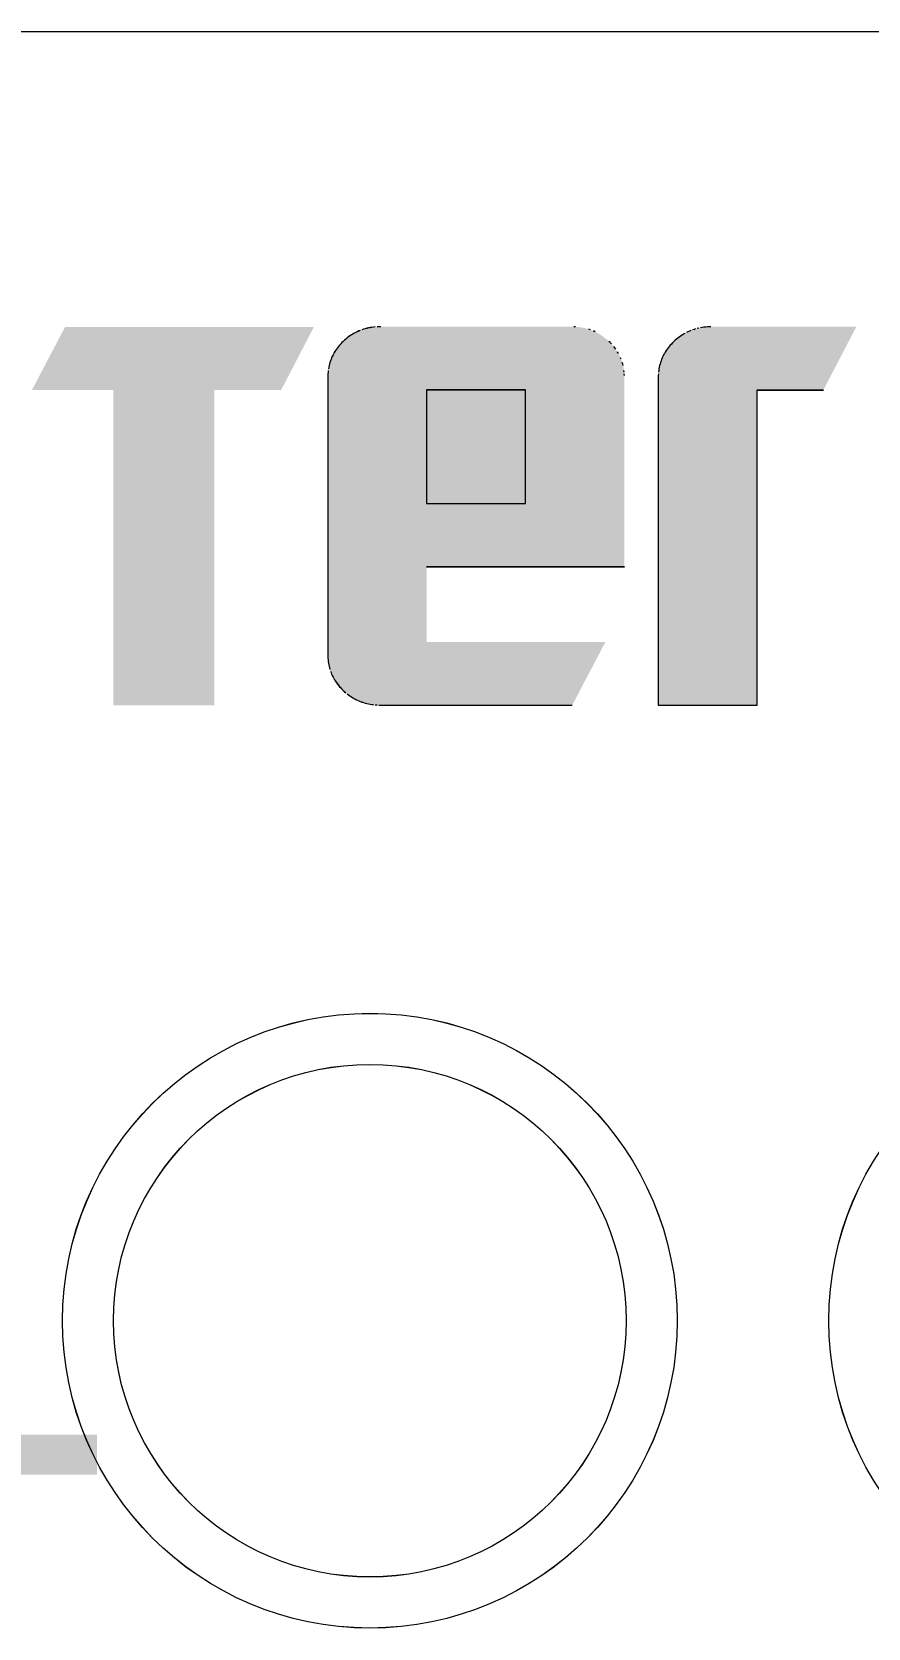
# Model space of a CAD drawing. Header units: millimetres. Extents: x 1359 to 3577, y 1333 to 3557.
# Drawn here: x 3081.53 to 3087.07, y 3298.36 to 3308.93 of the extents above; entities that cross this region are included whole.
import ezdxf
from ezdxf.xclip import XClip

# ---------------------------------------------------------------- set-up
doc = ezdxf.new("R2010")
doc.units = ezdxf.units.MM
doc.header["$XCLIPFRAME"] = 2
doc.layers.add('000-PI-Oprema', color=30, linetype='Continuous', lineweight=5)
doc.layers.add('002-PI-Kabelska kanalica', color=150, linetype='Continuous')
doc.styles.add('Arial$001H0', font='arial.ttf')

# ---------------------------------------------------------------- blocks, each defined once
blk = doc.blocks.new('MF127463_69')
at = {"true_color": 0x231f20}
blk.add_hatch(color=250, dxfattribs=at).paths.add_polyline_path([(140.6214553833008, 195.948289320204), (141.3756942762269, 195.948289320204), (141.3756942762269, 194.9904976838165), (140.6214553833008, 194.9904976838165)])
blk = doc.blocks.new('MF127184_59')
at = {"true_color": 0x231f20}
blk.add_hatch(color=250, dxfattribs=at).paths.add_polyline_path([(141.4582475450304, 195.948289320204), (141.9588392221266, 195.948289320204), (141.9588392221266, 194.9904976838165), (141.4582475450304, 194.9904976838165)])
blk = doc.blocks.new('westermo switch - SDI-862-SM-SC30')
at = {"layer": '000-PI-Oprema', "linetype": 'ByBlock', "lineweight": 0}
for points in [[(20.90726157021709, -1.952529915368359), (20.68761929849279, -2.370588523721381), (21.22565056913299, -2.370588523721381), (21.22565056913299, -4.45719003638078), (21.89565175175085, -4.45719003638078), (21.89565175175085, -2.370588523721381), (22.33678205977776, -2.370588523721381), (22.55365562962834, -1.952529915368359)], [(20.90729626597022, -1.952859133099992), (20.68765399424592, -2.370917741453013), (21.22568526488612, -2.370917741453013), (21.22568526488612, -4.457519254112412), (21.89568644750398, -4.457519254112412), (21.89568644750398, -2.370917741453013), (22.33681675553089, -2.370917741453013), (22.55369032538147, -1.952859133099992)], [(20.90743055217899, -1.95298053384613), (20.6877882804547, -2.371039142213704), (21.2258195510658, -2.371039142213704), (21.2258195510658, -4.456717855093302), (21.89582073368365, -4.456717855093302), (21.89582073368365, -2.371039142213704), (22.33695104171056, -2.371039142213704), (22.55382461156114, -1.95298053384613)], [(20.90746524793212, -1.953309751577763), (20.68782297620783, -2.371368359945336), (21.22585424681893, -2.371368359945336), (21.22585424681893, -4.457047072824935), (21.89585542943678, -4.457047072824935), (21.89585542943678, -2.371368359945336), (22.33698573746369, -2.371368359945336), (22.55385930731427, -1.953309751577763)], [(25.1828142903687, -1.951572351070354), (25.17099513480207, -1.9517452550499), (25.15930255292915, -1.952263432911423), (25.14773814697401, -1.953126083557436), (25.13630351910251, -1.954332405912282), (25.12500027150963, -1.955881598842097), (25.11383000644855, -1.957772861271224), (25.10279432611424, -1.960005392094899), (25.09189483267255, -1.962578390222916), (25.08113312834757, -1.965491054543236), (25.07051081533427, -1.96874258396565), (25.06002949585672, -1.972332177392673), (25.04969077208079, -1.976259033726819), (25.03949624623056, -1.980522351863328), (25.02944752050098, -1.985121330719267), (25.01954619711614, -1.990055169175321), (25.0097938782128, -1.995323066148558), (25.00019216610235, -2.00092422052694), (24.99074266289244, -2.006857831234811), (24.98144697080716, -2.013123097152857), (24.97230669209966, -2.019719217190868), (24.96332342890673, -2.02664539025136), (24.95449878345244, -2.033900815244124), (24.94583435796085, -2.041484691049845), (24.93733175462694, -2.049396216585592), (24.92897308192914, -2.057548138727725), (24.92097009744612, -2.065853471387527), (24.91332280117786, -2.074311814038083), (24.90603119309526, -2.082922766123374), (24.89909527322743, -2.091685927116487), (24.89251504154527, -2.100600896461401), (24.88629049804877, -2.109667273609375), (24.88042164276703, -2.118884658048046), (24.87490847567096, -2.128252649214119), (24.86975099678966, -2.137770846558851), (24.86494920612313, -2.147438849562604), (24.86050310361315, -2.157256257662084), (24.85641268934705, -2.167222670337651), (24.85267796323751, -2.177337687040563), (24.84929892534274, -2.187600907207525), (24.84627557566273, -2.19801193033345), (24.84360791416839, -2.208570355847769), (24.84129594088881, -2.219275783223566), (24.8393396557658, -2.230127811919374), (24.83773905888665, -2.241126041379175), (24.83649415019318, -2.252270071076055), (24.83560492968536, -2.26355950046127), (24.83507139739231, -2.274993928993354), (24.83489355328493, -2.28657295613084), (24.83489355328493, -4.457155271862575), (25.49012889433652, -4.457155271862575), (25.49012889433652, -2.369630959430651), (25.92664481842075, -2.369630959430651), (26.14444140807609, -1.951572351070354)], [(25.18284898612183, -1.951901568801986), (25.1710298305552, -1.952074472781533), (25.15933724868228, -1.952592650643055), (25.14777284272714, -1.953455301289068), (25.13633821485564, -1.954661623643915), (25.12503496726276, -1.95621081657373), (25.11386470220168, -1.958102079002856), (25.10282902186736, -1.960334609826532), (25.09192952842568, -1.962907607954548), (25.0811678241007, -1.965820272274868), (25.0705455110874, -1.969071801697282), (25.06006419160985, -1.972661395124305), (25.04972546783392, -1.976588251458452), (25.03953094198368, -1.980851569594961), (25.02948221625411, -1.985450548450899), (25.01958089286927, -1.990384386906953), (25.00982857396593, -1.99565228388019), (25.00022686185548, -2.001253438258573), (24.99077735864557, -2.007187048966443), (24.98148166656028, -2.013452314884489), (24.97234138785279, -2.020048434922501), (24.96335812465986, -2.026974607982993), (24.95453347920557, -2.034230032975756), (24.94586905371398, -2.041813908781478), (24.93736645038007, -2.049725434317224), (24.92900777768227, -2.057877356459358), (24.92100479319924, -2.066182689119159), (24.91335749693098, -2.074641031769715), (24.90606588884839, -2.083251983855007), (24.89912996898056, -2.092015144848119), (24.8925497372984, -2.100930114193034), (24.88632519380189, -2.109996491341008), (24.88045633852016, -2.119213875779678), (24.87494317142409, -2.128581866945751), (24.86978569254279, -2.138100064290484), (24.86498390187626, -2.147768067294237), (24.86053779936628, -2.157585475393716), (24.85644738510018, -2.167551888069283), (24.85271265899064, -2.177666904772195), (24.84933362109587, -2.187930124939157), (24.84631027141586, -2.198341148065083), (24.84364260992152, -2.208899573579401), (24.84133063664194, -2.219605000955198), (24.83937435151893, -2.230457029651006), (24.83777375463978, -2.241455259110808), (24.8365288459463, -2.252599288807687), (24.83563962543849, -2.263888718192902), (24.83510609314544, -2.275323146724986), (24.83492824903806, -2.286902173862472), (24.83492824903806, -4.457484489594208), (25.49016359008965, -4.457484489594208), (25.49016359008965, -2.369960177162284), (25.92667951417388, -2.369960177162284), (26.14447610382922, -1.951901568801986)]]:
    blk.add_hatch(color=0, dxfattribs=at).paths.add_polyline_path(points)
h = blk.add_hatch(color=0, dxfattribs=at)
h.paths.add_polyline_path([(22.99635705159744, -1.951121732578031), (22.98431659268681, -1.951294636557577), (22.97242073225789, -1.9518128144191), (22.96066987083759, -1.952675465079665), (22.94906440901104, -1.953881787419959), (22.93760474724695, -1.955430980349774), (22.92629128618864, -1.957322242778901), (22.91512442633393, -1.959554773602576), (22.90410456820973, -1.962127771730593), (22.89323211237206, -1.965040436050913), (22.88250745943515, -1.968291965473327), (22.87193100986769, -1.971881558907626), (22.86150316425483, -1.975808415234496), (22.85122432312346, -1.980071733371005), (22.84109488702961, -1.984670712226944), (22.83111525655841, -1.989604550682998), (22.82128583220765, -1.994872447656235), (22.81160701453337, -2.000473602041893), (22.80207920409157, -2.006407212742488), (22.79270280143828, -2.012672478660534), (22.78347820710042, -2.019268598705821), (22.77440582163399, -2.026194771759037), (22.76548604559503, -2.033450196751801), (22.75671927953954, -2.041034072557522), (22.74810592396534, -2.048945598093269), (22.73974725132575, -2.057097520235402), (22.73174426684272, -2.065402852909756), (22.72409697054536, -2.07386119554576), (22.71680536246276, -2.082472147645603), (22.70986944256583, -2.091235308624164), (22.70328921091277, -2.100150277969078), (22.69706466741627, -2.109216655124328), (22.69119581213454, -2.118434039555723), (22.68568264503847, -2.127802030721796), (22.68052516615717, -2.137320228066528), (22.67572337549063, -2.146988231070281), (22.67127727300976, -2.156805639184313), (22.66718685868545, -2.166772051845328), (22.66345213260502, -2.17688706854824), (22.66007309471024, -2.187150288729754), (22.65704974503024, -2.197561311841127), (22.65438208353589, -2.208119737362722), (22.65207011022721, -2.218825164731243), (22.65011382516241, -2.229677193427051), (22.64851322825416, -2.240675422886852), (22.64726831956068, -2.251819452583732), (22.64637909905287, -2.263108881968947), (22.64584556675982, -2.274543310501031), (22.64566772265243, -2.286122337638517), (22.64566772265243, -4.121704130826402), (22.64584556675982, -4.133172595436918), (22.64637909905287, -4.144506077383994), (22.64726831956068, -4.155704175886058), (22.64851322825416, -4.166766490132431), (22.65011382516241, -4.17769261929061), (22.65207011022721, -4.188482162571745), (22.65438208353589, -4.199134719165158), (22.65704974503024, -4.20964988826745), (22.66007309471024, -4.220027269067941), (22.66345213260502, -4.230266460763232), (22.66718685868545, -4.24036706253537), (22.67127727300976, -4.250328673595504), (22.67572337549063, -4.260150893111131), (22.68052516615717, -4.269833320293401), (22.68568264503847, -4.279375554338912), (22.69119581213454, -4.288777194422437), (22.69706466741627, -4.298037839762401), (22.70328921091277, -4.307157089519023), (22.70986944256583, -4.316134542903455), (22.71680536246276, -4.324969799112296), (22.72409697054536, -4.333662457334867), (22.73174426684272, -4.342212116760493), (22.73974725132575, -4.350618376578495), (22.74810592396534, -4.358880835985474), (22.75671927953954, -4.366792354179779), (22.76548604559503, -4.374376223393483), (22.77440582163399, -4.381631642492721), (22.78347820710042, -4.388557810336351), (22.79270280143828, -4.39515392579051), (22.80207920409157, -4.401419187714055), (22.81160701453337, -4.407352794980397), (22.82128583220765, -4.412953946455673), (22.83111525655841, -4.418221840984188), (22.84109488702961, -4.423155677439354), (22.85122432312346, -4.427754654687305), (22.86150316425483, -4.432017971579626), (22.87193100986769, -4.435944826989726), (22.88250745943515, -4.43953441978374), (22.89323211237206, -4.442785948820529), (22.90410456820973, -4.445698612951674), (22.91512442633393, -4.448271611057862), (22.92629128618864, -4.450504141997953), (22.93760474724695, -4.45239540462353), (22.94906440901104, -4.453944597800728), (22.96066987083759, -4.455150920410233), (22.97242073225789, -4.456013571296353), (22.98431659268681, -4.456531749332498), (22.99635705159744, -4.456704653377528), (24.26437591848662, -4.456704653377528), (24.48401810770156, -4.037723190231191), (23.29998018141487, -4.037723190231191), (23.29998018141487, -3.539375225431286), (24.60952800867381, -3.539375225431286), (24.60952800867381, -2.286122337638517), (24.60935016433359, -2.274543310501031), (24.60881663128384, -2.263108881968947), (24.60792740964098, -2.251819452583732), (24.60668249955052, -2.240675422886852), (24.60508190101245, -2.229677193427051), (24.60312561423052, -2.218825164731243), (24.60081363923382, -2.208119737362722), (24.59814597613877, -2.197561311841127), (24.59512262503267, -2.187150288729754), (24.59174358600285, -2.17688706854824), (24.58800885916571, -2.166772051845328), (24.58391844460857, -2.156805639184313), (24.57947234241874, -2.146988231070281), (24.57467055271263, -2.137320228066528), (24.56951307554846, -2.127802030721796), (24.56399991107173, -2.118434039555723), (24.55813105934067, -2.109216655124328), (24.55190652044257, -2.100150277969078), (24.54532629452297, -2.091235308624164), (24.53839038161095, -2.082472147645603), (24.53109878185205, -2.07386119554576), (24.52345149536268, -2.065402852909756), (24.51544852214283, -2.057097520235402), (24.50708986239624, -2.048945598093269), (24.49858725065133, -2.041034072557522), (24.4899228172435, -2.033450196751801), (24.48109816433862, -2.026194771759037), (24.47211489421898, -2.019268598705821), (24.46297460905043, -2.012672478660534), (24.45367891111528, -2.006407212742488), (24.44422940260847, -2.000473602041893), (24.4346276857832, -1.994872447656235), (24.42487536283443, -1.989604550682998), (24.41497403601534, -1.984670712226944), (24.4049253075209, -1.980071733371005), (24.39473077960429, -1.975808415234496), (24.38439205446048, -1.971881558907626), (24.37391073434264, -1.968291965473327), (24.36328842150397, -1.965040436050913), (24.35252671811031, -1.962127771730593), (24.34162722641486, -1.959554773602576), (24.33059154864168, -1.957322242778901), (24.31942128701485, -1.955430980349774), (24.30811804378754, -1.953881787419959), (24.29668342112564, -1.952675465079665), (24.28511902134051, -1.9518128144191), (24.27342644659802, -1.951294636557577), (24.26160729912226, -1.951121732578031)])
h.paths.add_polyline_path([(23.29998018141487, -2.369180340945604), (23.9542926401482, -2.369180340945604), (23.9542926401482, -3.120393817291188), (23.29998018141487, -3.120393817291188)])
h = blk.add_hatch(color=0, dxfattribs=at)
h.paths.add_polyline_path([(22.99639174735057, -1.951450950309663), (22.98435128843994, -1.95162385428921), (22.97245542801102, -1.952142032150732), (22.96070456659072, -1.953004682811297), (22.94909910476417, -1.954211005151592), (22.93763944300008, -1.955760198081407), (22.92632598194177, -1.957651460510533), (22.91515912208706, -1.959883991334209), (22.90413926396286, -1.962456989462225), (22.89326680812519, -1.965369653782545), (22.88254215518828, -1.968621183204959), (22.87196570562082, -1.972210776639258), (22.86153786000796, -1.976137632966129), (22.85125901887659, -1.980400951102638), (22.84112958278274, -1.984999929958576), (22.83114995231153, -1.98993376841463), (22.82132052796078, -1.995201665387867), (22.81164171028649, -2.000802819773526), (22.8021138998447, -2.00673643047412), (22.79273749719141, -2.013001696392166), (22.78351290285354, -2.019597816437454), (22.77444051738712, -2.02652398949067), (22.76552074134815, -2.033779414483433), (22.75675397529267, -2.041363290289155), (22.74814061971847, -2.049274815824901), (22.73978194707888, -2.057426737967035), (22.73177896259585, -2.065732070641388), (22.72413166629849, -2.074190413277393), (22.71684005821589, -2.082801365377236), (22.70990413831896, -2.091564526355796), (22.7033239066659, -2.100479495700711), (22.6970993631694, -2.109545872855961), (22.69123050788767, -2.118763257287355), (22.6857173407916, -2.128131248453428), (22.6805598619103, -2.137649445798161), (22.67575807124376, -2.147317448801914), (22.67131196876289, -2.157134856915945), (22.66722155443858, -2.16710126957696), (22.66348682835815, -2.177216286279872), (22.66010779046337, -2.187479506461386), (22.65708444078336, -2.19789052957276), (22.65441677928902, -2.208448955094354), (22.65210480598034, -2.219154382462875), (22.65014852091554, -2.230006411158683), (22.64854792400729, -2.241004640618485), (22.64730301531381, -2.252148670315364), (22.64641379480599, -2.263438099700579), (22.64588026251295, -2.274872528232663), (22.64570241840556, -2.286451555370149), (22.64570241840556, -4.122033348558034), (22.64588026251295, -4.13350181316855), (22.64641379480599, -4.144835295115627), (22.64730301531381, -4.15603339361769), (22.64854792400729, -4.167095707864064), (22.65014852091554, -4.178021837022243), (22.65210480598034, -4.188811380303378), (22.65441677928902, -4.199463936896791), (22.65708444078336, -4.209979105999082), (22.66010779046337, -4.220356486799574), (22.66348682835815, -4.230595678494865), (22.66722155443858, -4.240696280267002), (22.67131196876289, -4.250657891327137), (22.67575807124376, -4.260480110842764), (22.6805598619103, -4.270162538025033), (22.6857173407916, -4.279704772070545), (22.69123050788767, -4.289106412154069), (22.6970993631694, -4.298367057494033), (22.7033239066659, -4.307486307250656), (22.70990413831896, -4.316463760635088), (22.71684005821589, -4.325299016843928), (22.72413166629849, -4.3339916750665), (22.73177896259585, -4.342541334492125), (22.73978194707888, -4.350947594310128), (22.74814061971847, -4.359210053717106), (22.75675397529267, -4.367121571911412), (22.76552074134815, -4.374705441125116), (22.77444051738712, -4.381960860224353), (22.78351290285354, -4.388887028067984), (22.79273749719141, -4.395483143522142), (22.8021138998447, -4.401748405445687), (22.81164171028649, -4.40768201271203), (22.82132052796078, -4.413283164187305), (22.83114995231153, -4.418551058715821), (22.84112958278274, -4.423484895170986), (22.85125901887659, -4.428083872418938), (22.86153786000796, -4.432347189311258), (22.87196570562082, -4.436274044721358), (22.88254215518828, -4.439863637515373), (22.89326680812519, -4.443115166552161), (22.90413926396286, -4.446027830683306), (22.91515912208706, -4.448600828789495), (22.92632598194177, -4.450833359729586), (22.93763944300008, -4.452724622355163), (22.94909910476417, -4.45427381553236), (22.96070456659072, -4.455480138141866), (22.97245542801102, -4.456342789027985), (22.98435128843994, -4.456860967064131), (22.99639174735057, -4.457033871109161), (24.26441061423975, -4.457033871109161), (24.48405280345469, -4.038052407962823), (23.300014877168, -4.038052407962823), (23.300014877168, -3.539704443162918), (24.60956270442693, -3.539704443162918), (24.60956270442693, -2.286451555370149), (24.60938486008672, -2.274872528232663), (24.60885132703697, -2.263438099700579), (24.60796210539411, -2.252148670315364), (24.60671719530364, -2.241004640618485), (24.60511659676558, -2.230006411158683), (24.60316030998365, -2.219154382462875), (24.60084833498695, -2.208448955094354), (24.5981806718919, -2.19789052957276), (24.5951573207858, -2.187479506461386), (24.59177828175598, -2.177216286279872), (24.58804355491884, -2.16710126957696), (24.5839531403617, -2.157134856915945), (24.57950703817187, -2.147317448801914), (24.57470524846576, -2.137649445798161), (24.56954777130159, -2.128131248453428), (24.56403460682486, -2.118763257287355), (24.5581657550938, -2.109545872855961), (24.5519412161957, -2.100479495700711), (24.54536099027609, -2.091564526355796), (24.53842507736408, -2.082801365377236), (24.53113347760518, -2.074190413277393), (24.52348619111581, -2.065732070641388), (24.51548321789596, -2.057426737967035), (24.50712455814937, -2.049274815824901), (24.49862194640446, -2.041363290289155), (24.48995751299663, -2.033779414483433), (24.48113286009175, -2.02652398949067), (24.4721495899721, -2.019597816437454), (24.46300930480356, -2.013001696392166), (24.4537136068684, -2.00673643047412), (24.4442640983616, -2.000802819773526), (24.43466238153633, -1.995201665387867), (24.42491005858756, -1.98993376841463), (24.41500873176847, -1.984999929958576), (24.40496000327403, -1.980400951102638), (24.39476547535742, -1.976137632966129), (24.38442675021361, -1.972210776639258), (24.37394543009577, -1.968621183204959), (24.3633231172571, -1.965369653782545), (24.35256141386344, -1.962456989462225), (24.34166192216799, -1.959883991334209), (24.33062624439481, -1.957651460510533), (24.31945598276798, -1.955760198081407), (24.30815273954067, -1.954211005151592), (24.29671811687876, -1.953004682811297), (24.28515371709364, -1.952142032150732), (24.27346114235115, -1.95162385428921), (24.26164199487539, -1.951450950309663)])
h.paths.add_polyline_path([(23.300014877168, -2.369509558677237), (23.95432733590133, -2.369509558677237), (23.95432733590133, -3.12072303502282), (23.300014877168, -3.12072303502282)])
at = {"layer": '000-PI-Oprema', "color": 0, "linetype": 'ByBlock', "lineweight": 0}
for p, q in [((47.03831798094325, 0), (-0.0001971455931197852, 0)), ((47.03835267669638, -0.0003292177316325251), (-0.000162449839990586, -0.0003292177316325251)), ((47.03835267669638, -0.0003292177316325251), (-0.000162449839990586, -0.0003292177316325251))]:
    blk.add_line(p, q, dxfattribs=at)
at = {"layer": '000-PI-Oprema', "color": 0, "linetype": 'ByBlock', "lineweight": 0, "ltscale": 0.25}
for centre, radius in [((22.92470266246528, -8.53098981603398), 2.034654665596243), ((22.92473735821841, -8.531319033765612), 2.034654665596243), ((27.99783583062526, -8.530985316618171), 2.034654665596243), ((27.99787052637839, -8.531314534349804), 2.034654665596243), ((22.92470266246528, -8.53098981603398), 1.696692265721726), ((22.92473735821841, -8.531319033765612), 1.696692265721726)]:
    blk.add_circle(centre, radius, dxfattribs=at)
at = {"layer": '000-PI-Oprema', "color": 0, "linetype": 'ByBlock', "lineweight": 0}
ref = blk.add_blockref('MF127463_69', (-345.2196979431319, -514.552071903483), dxfattribs=dict(at, xscale=2.616, yscale=2.616, zscale=2.616))
XClip(ref).set_block_clipping_path([(140.7555126614041, 195.948289320204), (140.7508687954565, 195.9482250595412), (140.746287193367, 195.9480322713224), (140.7417675420642, 195.9477109462023), (140.7373095284764, 195.9472610748354), (140.7329128395322, 195.9466826478763), (140.7285771621598, 195.9459756559796), (140.7243021832879, 195.9451400897998), (140.7200875898448, 195.9441759399916), (140.7159330687589, 195.9430831972095), (140.7118383069588, 195.9418618521082), (140.7078029913728, 195.9405118953421), (140.7038268089294, 195.9390333175659), (140.6999094465571, 195.9374261094342), (140.6960505911843, 195.9356902616014), (140.6922499297394, 195.9338257647223), (140.6885071491508, 195.9318326094514), (140.6848219363471, 195.9297107864432), (140.6811939782567, 195.9274602863524), (140.6776229618079, 195.9250810998335), (140.6741085739293, 195.9225732175411), (140.6706505015492, 195.9199366301298), (140.6672484315962, 195.9171713282542), (140.6639020509987, 195.9142773025688), (140.6606110466851, 195.9112545437283), (140.6574156413414, 195.908057214007), (140.6543562632529, 195.9048114376304), (140.6514329077469, 195.9015167660183), (140.6486455701506, 195.8981727505908), (140.6459942457914, 195.8947789427675), (140.6434789299965, 195.8913348939684), (140.6410996180933, 195.8878401556133), (140.6388563054089, 195.8842942791221), (140.6367489872707, 195.8806968159146), (140.6347776590061, 195.8770473174107), (140.6329423159422, 195.8733453350303), (140.6312429534064, 195.8695904201932), (140.629679566726, 195.8657821243192), (140.6282521512283, 195.8619199988283), (140.6269607022405, 195.8580035951403), (140.6258052150899, 195.854032464675), (140.6247856851039, 195.8500061588523), (140.6239021076097, 195.8459242290921), (140.6231544779345, 195.8417862268142), (140.6225427914058, 195.8375917034385), (140.6220670433508, 195.8333402103848), (140.6217272290968, 195.829031299073), (140.621523343971, 195.824664520923), (140.6214553833008, 195.8202394273546), (140.6214553833008, 195.1189256456163), (140.621523343971, 195.1144592826749), (140.6217272290968, 195.110054823793), (140.6220670433508, 195.1057118203905), (140.6225427914059, 195.1014298238872), (140.6231544779345, 195.097208385703), (140.6239021076097, 195.0930470572578), (140.6247856851039, 195.0889453899713), (140.6258052150899, 195.0849029352636), (140.6269607022405, 195.0809192445543), (140.6282521512283, 195.0769938692634), (140.629679566726, 195.0731263608108), (140.6312429534065, 195.0693162706163), (140.6329423159422, 195.0655631500998), (140.6347776590061, 195.0618665506811), (140.6367489872707, 195.05822602378), (140.6388563054089, 195.0546411208165), (140.6410996180932, 195.0511113932104), (140.6434789299965, 195.0476363923815), (140.6459942457914, 195.0442156697497), (140.6486455701506, 195.0408487767349), (140.6514329077469, 195.037535264757), (140.654356263253, 195.0342746852357), (140.6574156413414, 195.0310665895909), (140.6606110466851, 195.0279105292426), (140.6639020509987, 195.0248876613722), (140.6672484315962, 195.0219933210577), (140.6706505015493, 195.0192275176446), (140.6741085739293, 195.0165902604782), (140.6776229618079, 195.0140815589041), (140.6811939782567, 195.0117014222675), (140.6848219363471, 195.009449859914), (140.6885071491508, 195.0073268811889), (140.6922499297394, 195.0053324954378), (140.6960505911842, 195.0034667120058), (140.6999094465571, 195.0017295402387), (140.7038268089294, 195.0001209894816), (140.7078029913728, 194.9986410690802), (140.7118383069588, 194.9972897883796), (140.7159330687589, 194.9960671567255), (140.7200875898448, 194.9949731834631), (140.7243021832879, 194.9940078779381), (140.7285771621598, 194.9931712494956), (140.7329128395322, 194.9924633074812), (140.7373095284764, 194.9918840612403), (140.7417675420642, 194.9914335201184), (140.746287193367, 194.9911116934608), (140.7508687954565, 194.9909185906129), (140.7555126614041, 194.9908542209201), (141.2402268303765, 194.9908542209201), (141.3238349914551, 195.1503190782335), (140.8715800815158, 195.1503190782335), (140.8715800815158, 195.3411773681641), (141.3721632215712, 195.3411773681641), (141.3721632215712, 195.8202394273546), (141.372095260901, 195.824664520923), (141.3718913757752, 195.8290312990731), (141.3715515615212, 195.8333402103848), (141.3710758134661, 195.8375917034385), (141.3704641269374, 195.8417862268142), (141.3697164972623, 195.8459242290921), (141.3688329197681, 195.8500061588523), (141.3678133897821, 195.854032464675), (141.3666579026315, 195.8580035951402), (141.3653664536437, 195.8619199988283), (141.3639390381459, 195.8657821243192), (141.3623756514655, 195.8695904201932), (141.3606762889298, 195.8733453350303), (141.3588409458659, 195.8770473174107), (141.3568696176013, 195.8806968159146), (141.3547622994631, 195.8842942791221), (141.3525189867788, 195.8878401556133), (141.3501396748755, 195.8913348939684), (141.3476243590806, 195.8947789427675), (141.3449730347214, 195.8981727505908), (141.3421856971251, 195.9015167660183), (141.339262341619, 195.9048114376304), (141.3362029635305, 195.908057214007), (141.3330075581869, 195.9112545437283), (141.3297184042663, 195.9142773025688), (141.3263775748481, 195.9171713282542), (141.3229847568605, 195.9199366301298), (141.3195396372321, 195.9225732175411), (141.3160419028912, 195.9250810998335), (141.3124912407663, 195.9274602863524), (141.3088873377859, 195.9297107864432), (141.3052298808785, 195.9318326094514), (141.3015185569724, 195.9338257647223), (141.297753052996, 195.9356902616014), (141.293933055878, 195.9374261094342), (141.2900582525465, 195.9390333175659), (141.2861283299302, 195.9405118953422), (141.2821429749575, 195.9418618521082), (141.2781018745568, 195.9430831972096), (141.2740047156566, 195.9441759399916), (141.2698511851852, 195.9451400897998), (141.2656409700712, 195.9459756559796), (141.2613737572429, 195.9466826478763), (141.2570492336289, 195.9472610748354), (141.2526670861575, 195.9477109462023), (141.2482270017573, 195.9480322713224), (141.2437286673566, 195.9482250595412), (141.2391717698839, 195.948289320204)])
ref = blk.add_blockref('MF127463_69', (-345.2196632473788, -514.5524011212146), dxfattribs=dict(at, xscale=2.616, yscale=2.616, zscale=2.616))
XClip(ref).set_block_clipping_path([(140.7555126614041, 195.948289320204), (140.7508687954565, 195.9482250595412), (140.746287193367, 195.9480322713224), (140.7417675420642, 195.9477109462023), (140.7373095284764, 195.9472610748354), (140.7329128395322, 195.9466826478763), (140.7285771621598, 195.9459756559796), (140.7243021832879, 195.9451400897998), (140.7200875898448, 195.9441759399916), (140.7159330687589, 195.9430831972095), (140.7118383069588, 195.9418618521082), (140.7078029913728, 195.9405118953421), (140.7038268089294, 195.9390333175659), (140.6999094465571, 195.9374261094342), (140.6960505911843, 195.9356902616014), (140.6922499297394, 195.9338257647223), (140.6885071491508, 195.9318326094514), (140.6848219363471, 195.9297107864432), (140.6811939782567, 195.9274602863524), (140.6776229618079, 195.9250810998335), (140.6741085739293, 195.9225732175411), (140.6706505015492, 195.9199366301298), (140.6672484315962, 195.9171713282542), (140.6639020509987, 195.9142773025688), (140.6606110466851, 195.9112545437283), (140.6574156413414, 195.908057214007), (140.6543562632529, 195.9048114376304), (140.6514329077469, 195.9015167660183), (140.6486455701506, 195.8981727505908), (140.6459942457914, 195.8947789427675), (140.6434789299965, 195.8913348939684), (140.6410996180933, 195.8878401556133), (140.6388563054089, 195.8842942791221), (140.6367489872707, 195.8806968159146), (140.6347776590061, 195.8770473174107), (140.6329423159422, 195.8733453350303), (140.6312429534064, 195.8695904201932), (140.629679566726, 195.8657821243192), (140.6282521512283, 195.8619199988283), (140.6269607022405, 195.8580035951403), (140.6258052150899, 195.854032464675), (140.6247856851039, 195.8500061588523), (140.6239021076097, 195.8459242290921), (140.6231544779345, 195.8417862268142), (140.6225427914058, 195.8375917034385), (140.6220670433508, 195.8333402103848), (140.6217272290968, 195.829031299073), (140.621523343971, 195.824664520923), (140.6214553833008, 195.8202394273546), (140.6214553833008, 195.1189256456163), (140.621523343971, 195.1144592826749), (140.6217272290968, 195.110054823793), (140.6220670433508, 195.1057118203905), (140.6225427914059, 195.1014298238872), (140.6231544779345, 195.097208385703), (140.6239021076097, 195.0930470572578), (140.6247856851039, 195.0889453899713), (140.6258052150899, 195.0849029352636), (140.6269607022405, 195.0809192445543), (140.6282521512283, 195.0769938692634), (140.629679566726, 195.0731263608108), (140.6312429534065, 195.0693162706163), (140.6329423159422, 195.0655631500998), (140.6347776590061, 195.0618665506811), (140.6367489872707, 195.05822602378), (140.6388563054089, 195.0546411208165), (140.6410996180932, 195.0511113932104), (140.6434789299965, 195.0476363923815), (140.6459942457914, 195.0442156697497), (140.6486455701506, 195.0408487767349), (140.6514329077469, 195.037535264757), (140.654356263253, 195.0342746852357), (140.6574156413414, 195.0310665895909), (140.6606110466851, 195.0279105292426), (140.6639020509987, 195.0248876613722), (140.6672484315962, 195.0219933210577), (140.6706505015493, 195.0192275176446), (140.6741085739293, 195.0165902604782), (140.6776229618079, 195.0140815589041), (140.6811939782567, 195.0117014222675), (140.6848219363471, 195.009449859914), (140.6885071491508, 195.0073268811889), (140.6922499297394, 195.0053324954378), (140.6960505911842, 195.0034667120058), (140.6999094465571, 195.0017295402387), (140.7038268089294, 195.0001209894816), (140.7078029913728, 194.9986410690802), (140.7118383069588, 194.9972897883796), (140.7159330687589, 194.9960671567255), (140.7200875898448, 194.9949731834631), (140.7243021832879, 194.9940078779381), (140.7285771621598, 194.9931712494956), (140.7329128395322, 194.9924633074812), (140.7373095284764, 194.9918840612403), (140.7417675420642, 194.9914335201184), (140.746287193367, 194.9911116934608), (140.7508687954565, 194.9909185906129), (140.7555126614041, 194.9908542209201), (141.2402268303765, 194.9908542209201), (141.3238349914551, 195.1503190782335), (140.8715800815158, 195.1503190782335), (140.8715800815158, 195.3411773681641), (141.3721632215712, 195.3411773681641), (141.3721632215712, 195.8202394273546), (141.372095260901, 195.824664520923), (141.3718913757752, 195.8290312990731), (141.3715515615212, 195.8333402103848), (141.3710758134661, 195.8375917034385), (141.3704641269374, 195.8417862268142), (141.3697164972623, 195.8459242290921), (141.3688329197681, 195.8500061588523), (141.3678133897821, 195.854032464675), (141.3666579026315, 195.8580035951402), (141.3653664536437, 195.8619199988283), (141.3639390381459, 195.8657821243192), (141.3623756514655, 195.8695904201932), (141.3606762889298, 195.8733453350303), (141.3588409458659, 195.8770473174107), (141.3568696176013, 195.8806968159146), (141.3547622994631, 195.8842942791221), (141.3525189867788, 195.8878401556133), (141.3501396748755, 195.8913348939684), (141.3476243590806, 195.8947789427675), (141.3449730347214, 195.8981727505908), (141.3421856971251, 195.9015167660183), (141.339262341619, 195.9048114376304), (141.3362029635305, 195.908057214007), (141.3330075581869, 195.9112545437283), (141.3297184042663, 195.9142773025688), (141.3263775748481, 195.9171713282542), (141.3229847568605, 195.9199366301298), (141.3195396372321, 195.9225732175411), (141.3160419028912, 195.9250810998335), (141.3124912407663, 195.9274602863524), (141.3088873377859, 195.9297107864432), (141.3052298808785, 195.9318326094514), (141.3015185569724, 195.9338257647223), (141.297753052996, 195.9356902616014), (141.293933055878, 195.9374261094342), (141.2900582525465, 195.9390333175659), (141.2861283299302, 195.9405118953422), (141.2821429749575, 195.9418618521082), (141.2781018745568, 195.9430831972096), (141.2740047156566, 195.9441759399916), (141.2698511851852, 195.9451400897998), (141.2656409700712, 195.9459756559796), (141.2613737572429, 195.9466826478763), (141.2570492336289, 195.9472610748354), (141.2526670861575, 195.9477109462023), (141.2482270017573, 195.9480322713224), (141.2437286673566, 195.9482250595412), (141.2391717698839, 195.948289320204)])
ref = blk.add_blockref('MF127184_59', (-345.2196979431319, -514.552071903483), dxfattribs=dict(at, xscale=2.616, yscale=2.616, zscale=2.616))
XClip(ref).set_block_clipping_path([(141.5912389967177, 195.9479448106554), (141.586682099245, 195.9478805499926), (141.5821837648443, 195.9476877617738), (141.577743680444, 195.9473664366537), (141.5733615329727, 195.9469165652868), (141.5690370093587, 195.9463381383277), (141.5647697965304, 195.945631146431), (141.5605595814164, 195.9447955802513), (141.556406050945, 195.9438314304431), (141.5523088920448, 195.942738687661), (141.548267791644, 195.9415173425596), (141.5442824366714, 195.9401673857935), (141.5403525140551, 195.9386888080173), (141.5364777107236, 195.9370815998855), (141.5326577136055, 195.9353457520529), (141.5288922096292, 195.9334812551737), (141.5251808857231, 195.9314880999028), (141.5215234288156, 195.9293662768946), (141.5179195258353, 195.9271157768038), (141.5143688637104, 195.9247365902849), (141.5108711293695, 195.9222287079925), (141.5074260097411, 195.9195921205812), (141.5040331917535, 195.9168268187056), (141.5006923623352, 195.9139327930202), (141.4974032084147, 195.9109100341797), (141.4942060040777, 195.9077539738314), (141.4911414346087, 195.9045458781867), (141.4882098037336, 195.9012852986654), (141.4854114151786, 195.8979717866874), (141.4827465726699, 195.8946048936726), (141.4802155799336, 195.8911841710408), (141.4778187406958, 195.887709170212), (141.4755563586828, 195.8841794426059), (141.4734287376205, 195.8805945396423), (141.4714361812352, 195.8769540127413), (141.469578993253, 195.8732574133226), (141.4678574774, 195.869504292806), (141.4662719374024, 195.8656942026115), (141.4648226769864, 195.8618266941589), (141.4635099998779, 195.857901318868), (141.4623342098032, 195.8539176281588), (141.4612956104885, 195.849875173451), (141.4603945056597, 195.8457735061646), (141.4596311990432, 195.8416121777193), (141.459005994365, 195.8373907395351), (141.4585191953514, 195.8331087430319), (141.4581711057282, 195.8287657396293), (141.4579620292218, 195.8243612807474), (141.4578922695584, 195.819894917806), (141.4578922695584, 194.9908542209201), (141.7083614773221, 194.9908542209201), (141.7083614773221, 195.7881354437934), (141.8755777994792, 195.7881354437934), (141.9588414510091, 195.9479448106554)])
ref = blk.add_blockref('MF127184_59', (-345.2196632473788, -514.5524011212146), dxfattribs=dict(at, xscale=2.616, yscale=2.616, zscale=2.616))
XClip(ref).set_block_clipping_path([(141.5912389967177, 195.9479448106554), (141.586682099245, 195.9478805499926), (141.5821837648443, 195.9476877617738), (141.577743680444, 195.9473664366537), (141.5733615329727, 195.9469165652868), (141.5690370093587, 195.9463381383277), (141.5647697965304, 195.945631146431), (141.5605595814164, 195.9447955802513), (141.556406050945, 195.9438314304431), (141.5523088920448, 195.942738687661), (141.548267791644, 195.9415173425596), (141.5442824366714, 195.9401673857935), (141.5403525140551, 195.9386888080173), (141.5364777107236, 195.9370815998855), (141.5326577136055, 195.9353457520529), (141.5288922096292, 195.9334812551737), (141.5251808857231, 195.9314880999028), (141.5215234288156, 195.9293662768946), (141.5179195258353, 195.9271157768038), (141.5143688637104, 195.9247365902849), (141.5108711293695, 195.9222287079925), (141.5074260097411, 195.9195921205812), (141.5040331917535, 195.9168268187056), (141.5006923623352, 195.9139327930202), (141.4974032084147, 195.9109100341797), (141.4942060040777, 195.9077539738314), (141.4911414346087, 195.9045458781867), (141.4882098037336, 195.9012852986654), (141.4854114151786, 195.8979717866874), (141.4827465726699, 195.8946048936726), (141.4802155799336, 195.8911841710408), (141.4778187406958, 195.887709170212), (141.4755563586828, 195.8841794426059), (141.4734287376205, 195.8805945396423), (141.4714361812352, 195.8769540127413), (141.469578993253, 195.8732574133226), (141.4678574774, 195.869504292806), (141.4662719374024, 195.8656942026115), (141.4648226769864, 195.8618266941589), (141.4635099998779, 195.857901318868), (141.4623342098032, 195.8539176281588), (141.4612956104885, 195.849875173451), (141.4603945056597, 195.8457735061646), (141.4596311990432, 195.8416121777193), (141.459005994365, 195.8373907395351), (141.4585191953514, 195.8331087430319), (141.4581711057282, 195.8287657396293), (141.4579620292218, 195.8243612807474), (141.4578922695584, 195.819894917806), (141.4578922695584, 194.9908542209201), (141.7083614773221, 194.9908542209201), (141.7083614773221, 195.7881354437934), (141.8755777994792, 195.7881354437934), (141.9588414510091, 195.9479448106554)])
ref = blk.add_blockref('MF127463_69', (-345.2196979431319, -514.552071903483), dxfattribs=dict(at, xscale=2.616, yscale=2.616, zscale=2.616))
XClip(ref).set_block_clipping_path([(140.8715800815158, 195.5009743289815), (141.1216995229324, 195.7881354437934)])
ref = blk.add_blockref('MF127463_69', (-345.2196632473788, -514.5524011212146), dxfattribs=dict(at, xscale=2.616, yscale=2.616, zscale=2.616))
XClip(ref).set_block_clipping_path([(140.8715800815158, 195.5009743289815), (141.1216995229324, 195.7881354437934)])
at = {"layer": '000-PI-Oprema', "color": 0, "linetype": 'ByBlock', "lineweight": 0, "style": 'Arial$001H0'}
for p in [(19.38051673700102, -9.55097825541452), (19.38055143275415, -9.551307473146153)]:
    blk.add_text('1', height=2.4534, dxfattribs=at).set_placement(p)

msp = doc.modelspace()

# ---------------------------------------------------------------- block references
at = {"layer": '002-PI-Kabelska kanalica', "color": 0, "linetype": 'ByBlock', "lineweight": 0}
msp.add_blockref('westermo switch - SDI-862-SM-SC30', (3060.847090275363, 3308.928269487918), dxfattribs=at)

doc.saveas('drawing.dxf')
